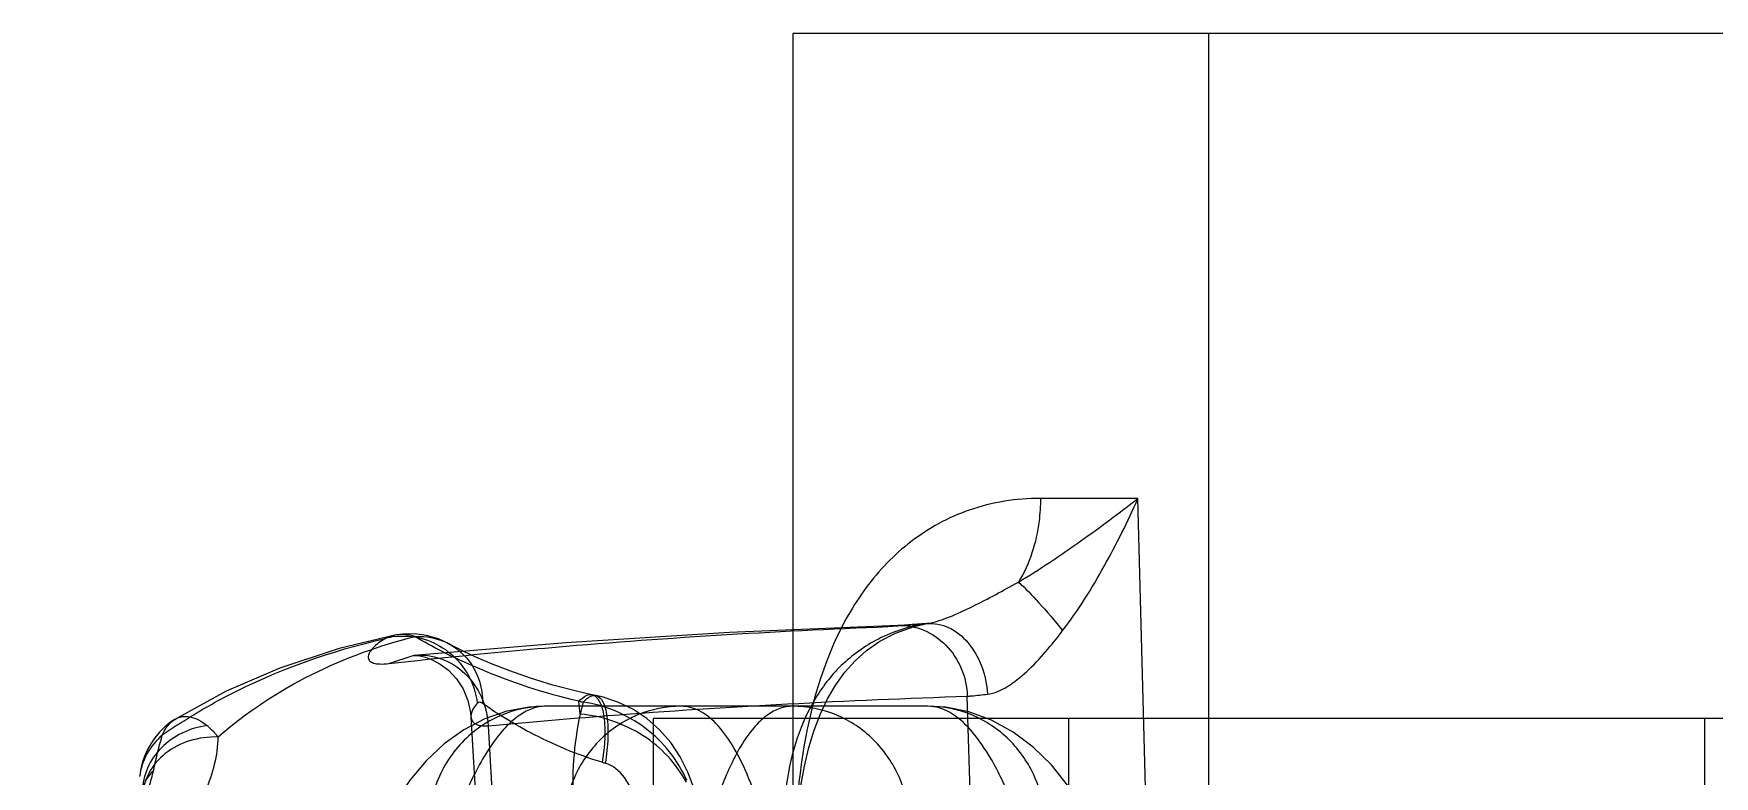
# Model space of a CAD drawing. Header units: millimetres. Extents: x 28656 to 29764, y -21384 to -20601.
# Drawn here: x 29196.02 to 29203.04, y -21143.97 to -21140.87 of the extents above; entities that cross this region are included whole.
import ezdxf

# ---------------------------------------------------------------- set-up
doc = ezdxf.new("R2010")
doc.units = ezdxf.units.MM
doc.header["$LTSCALE"] = 8
doc.layers.add('Cav-cor', color=30, linetype='Continuous')
doc.layers.add('dim', color=3, linetype='Continuous', lineweight=15)

# ---------------------------------------------------------------- blocks, each defined once
blk = doc.blocks.new('20160903.083224')
at = {"layer": 'Cav-cor', "color": 241}
for p, q in [((-24.9954, 14.1027), (-24.9954, 7.4386)), ((-18.8756, 14.1027), (-24.9953, 14.1027)), ((-23.2614, 14.1027), (-23.2614, 4.1067)), ((-23.5553, 12.1647), (-23.9622, 12.1647)), ((-23.4456, 7.9317), (-23.5553, 12.1647)), ((-24.5359, 11.634), (-24.4513, 11.641)), ((-24.4884, 11.6305), (-24.4292, 11.6438)), ((-24.4513, 11.641), (-24.4359, 11.6429)), ((-24.4513, 11.641), (-24.436, 11.6427)), ((-24.4351, 11.643), (-24.4358, 11.6429)), ((-24.4293, 11.6438), (-24.4351, 11.643)), ((-24.4299, 11.6437), (-24.4295, 11.6437)), ((-26.656, 11.5936), (-26.6943, 11.5806)), ((-24.5986, 11.63), (-24.5569, 11.6348)), ((-24.5986, 11.63), (-24.5359, 11.634)), ((-24.5665, 11.603), (-24.4884, 11.6305)), ((-26.681, 11.4757), (-26.5744, 11.5102)), ((-26.4268, 11.5566), (-26.4265, 11.5563)), ((-26.681, 11.4757), (-26.5737, 11.4876)), ((-26.5737, 11.4876), (-26.5721, 11.4878)), ((-26.5721, 11.4878), (-26.5063, 11.4948)), ((-24.4307, 11.2977), (-26.0266, 11.2977)), ((-25.8697, 11.3146), (-25.8821, 11.2648)), ((-25.8176, 11.3428), (-25.8329, 11.3458)), ((-24.1635, 7.9139), (-24.2673, 11.3396)), ((-26.3379, 11.2533), (-26.1479, 7.9029)), ((-25.5774, 11.2467), (-25.5774, 6.0957)), ((-19.4574, 11.2467), (-25.5773, 11.2467)), ((-23.8434, 3.4947), (-23.8434, 11.2467)), ((-21.1914, 3.4947), (-21.1914, 11.2467)), ((-26.266, 11.2162), (-26.0788, 7.9139))]:
    blk.add_line(p, q, dxfattribs=at)
for points in [[(-24.4359, 11.6429), (-24.4968, 11.6383), (-24.5297, 11.6361), (-24.5533, 11.6349), (-24.5569, 11.6348)], [(-26.656, 11.5936), (-26.8879, 11.5385), (-27.1355, 11.4572), (-27.3585, 11.361), (-27.5733, 11.2429)], [(-26.4265, 11.5563), (-26.4739, 11.5783), (-26.5233, 11.5927), (-26.5737, 11.5994), (-26.6236, 11.5984), (-26.6559, 11.5936)], [(-24.5569, 11.6348), (-25.2596, 11.6051), (-25.9415, 11.5627), (-26.5761, 11.51)], [(-24.9955, 10.2837), (-24.9953, 10.3866), (-24.9944, 10.49), (-24.9925, 10.5922), (-24.9889, 10.6916), (-24.9828, 10.7877), (-24.9741, 10.8793), (-24.9623, 10.9663), (-24.9472, 11.0483), (-24.9285, 11.1257), (-24.9063, 11.1984), (-24.8802, 11.2662), (-24.8503, 11.329), (-24.8165, 11.3867), (-24.7785, 11.4395), (-24.7358, 11.4874), (-24.6873, 11.5308), (-24.6318, 11.5694), (-24.5665, 11.603)], [(-26.5761, 11.51), (-26.576, 11.51), (-26.5673, 11.5096), (-26.551, 11.5074), (-26.528, 11.5019), (-26.4995, 11.4913), (-26.4667, 11.4738), (-26.4319, 11.4477), (-26.3987, 11.4127), (-26.3707, 11.3701), (-26.3505, 11.3221), (-26.3396, 11.272), (-26.3379, 11.2534)], [(-25.833, 11.3459), (-25.8982, 11.3603), (-25.9965, 11.3861), (-26.0902, 11.415), (-26.1763, 11.4452), (-26.2528, 11.4752), (-26.3178, 11.5031), (-26.3703, 11.5275), (-26.4096, 11.5473), (-26.4268, 11.5566)], [(-26.027, 11.2977), (-26.0953, 11.2939), (-26.1878, 11.2767), (-26.2795, 11.245), (-26.3677, 11.1992), (-26.4497, 11.1405), (-26.5243, 11.0708), (-26.5917, 10.9911), (-26.6527, 10.9017), (-26.7086, 10.802), (-26.7607, 10.6901), (-26.8101, 10.5628), (-26.8571, 10.4174), (-26.9009, 10.2542), (-26.9398, 10.0766), (-26.9728, 9.89), (-26.9991, 9.7006), (-27.0186, 9.5154), (-27.0297, 9.3708)], [(-25.4329, 11.0226), (-25.4649, 11.0873), (-25.5047, 11.1468), (-25.5516, 11.2001), (-25.6046, 11.2464), (-25.6628, 11.2849), (-25.7249, 11.3151), (-25.7899, 11.3365), (-25.8176, 11.3428)], [(-23.4213, 9.2577), (-23.4297, 9.4029), (-23.4465, 9.5966), (-23.4705, 9.7958), (-23.5018, 9.9932), (-23.5396, 10.1818), (-23.5827, 10.3559), (-23.6295, 10.5114), (-23.679, 10.6474), (-23.7313, 10.7669), (-23.7874, 10.873), (-23.8487, 10.968), (-23.9164, 11.0528), (-23.992, 11.1274), (-24.0755, 11.1903), (-24.166, 11.2399), (-24.2609, 11.2744), (-24.3569, 11.2934), (-24.4304, 11.2977)], [(-27.5732, 11.2429), (-27.5894, 11.2322), (-27.615, 11.2119), (-27.6376, 11.1898), (-27.6573, 11.1663), (-27.674, 11.1417), (-27.6876, 11.117), (-27.6983, 11.0929), (-27.7064, 11.07), (-27.7122, 11.0487), (-27.7165, 11.0285), (-27.7197, 11.0084), (-27.7201, 11.0054)], [(-25.0658, 10.2557), (-25.1503, 10.3939), (-25.2513, 10.5832), (-25.346, 10.7932), (-25.4329, 11.0226)]]:
    blk.add_lwpolyline(points, dxfattribs=at)
for centre, radius, start, end in [((-24.472, 11.885), 0.245, 278.4567, 279.96227), ((-26.6212, 11.309), 0.2813, 97.22133, 105.06709), ((-31.9896, 10.6952), 6.134, 5.32855, 5.83265), ((-25.4172, 13.3717), 2.1063, 257.10081, 257.59382), ((-26.3125, 9.3121), 2.2806, 123.15162, 125.15816), ((-26.0169, 10.8061), 0.4941, 125.89916, 130.39535), ((-27.4731, 10.8431), 0.2657, 135.3792, 147.19097), ((-25.4056, 12.3663), 1.3578, 253.53644, 254.10631)]:
    blk.add_arc(centre, radius, start, end, dxfattribs=at)
for points, knots in [([(-23.9622, 12.1647), (-24.0626, 12.1648), (-24.2571, 12.134), (-24.5088, 11.9969), (-24.6995, 11.7977), (-24.8861, 11.4659), (-24.9719, 11.0642), (-24.9959, 10.6204), (-24.9955, 10.3729), (-24.9954, 10.2402)], [0, 0, 0, 0, 0.122815, 0.235467, 0.344684, 0.455716, 0.697439, 0.837743, 1, 1, 1, 1]), ([(-23.9622, 12.1647), (-23.9622, 12.1329), (-23.9698, 12.0122), (-24.0066, 11.8915), (-24.0537, 11.8157)], [0, 0, 0, 0, 0.262954, 1, 1, 1, 1]), ([(-24.0537, 11.8157), (-23.9645, 11.8694), (-23.796, 11.9827), (-23.6333, 12.104), (-23.5553, 12.1647)], [0, 0, 0, 0, 0.512997, 1, 1, 1, 1]), ([(-23.8696, 11.613), (-23.8048, 11.6978), (-23.6918, 11.8783), (-23.5981, 12.0686), (-23.5553, 12.1647)], [0, 0, 0, 0, 0.503755, 1, 1, 1, 1]), ([(-24.4293, 11.6438), (-24.3994, 11.6491), (-24.3366, 11.6706), (-24.2116, 11.729), (-24.1172, 11.781), (-24.0537, 11.8156)], [0, 0, 0, 0, 0.220136, 0.476446, 1, 1, 1, 1]), ([(-24.0538, 11.8157), (-24.0241, 11.7894), (-23.9613, 11.7228), (-23.9021, 11.6533), (-23.8696, 11.613)], [0, 0, 0, 0, 0.433722, 1, 1, 1, 1]), ([(-24.4513, 11.641), (-24.5203, 11.628), (-24.6488, 11.5845), (-24.8064, 11.4669), (-24.9182, 11.3161), (-24.9911, 11.1407), (-25.0314, 10.9424), (-25.0443, 10.7153), (-25.0342, 10.4403), (-25.0251, 10.2389), (-25.0252, 10.1247)], [0, 0, 0, 0, 0.117587, 0.223176, 0.324705, 0.428355, 0.539033, 0.66227, 0.808624, 1, 1, 1, 1]), ([(-24.4358, 11.6429), (-24.4052, 11.6451), (-24.3386, 11.6316), (-24.2575, 11.5646), (-24.2018, 11.4658), (-24.1858, 11.3883), (-24.1835, 11.3484)], [0, 0, 0, 0, 0.216191, 0.453629, 0.718312, 1, 1, 1, 1]), ([(-27.5597, 11.2215), (-27.4937, 11.2646), (-27.2227, 11.4226), (-26.923, 11.5289), (-26.6943, 11.5806)], [0, 0, 0, 0, 0.251846, 1, 1, 1, 1]), ([(-27.3935, 11.1695), (-27.2753, 11.273), (-27.0132, 11.4451), (-26.7196, 11.5513), (-26.5717, 11.5882)], [0, 0, 0, 0, 0.507456, 1, 1, 1, 1]), ([(-26.6943, 11.5806), (-26.714, 11.5691), (-26.7398, 11.5509), (-26.762, 11.5214), (-26.7685, 11.5024), (-26.7615, 11.4848), (-26.7421, 11.4758), (-26.7147, 11.473), (-26.6933, 11.4743), (-26.681, 11.4757)], [0, 0, 0, 0, 0.327843, 0.443971, 0.530618, 0.603116, 0.692519, 0.822175, 1, 1, 1, 1]), ([(-26.6566, 11.5881), (-26.62, 11.5927), (-26.5438, 11.5879), (-26.4749, 11.5554), (-26.4444, 11.5338)], [0, 0, 0, 0, 0.49595, 1, 1, 1, 1]), ([(-26.5717, 11.5882), (-26.5788, 11.5904), (-26.6062, 11.5973), (-26.6355, 11.5977), (-26.6559, 11.5936)], [0, 0, 0, 0, 0.262565, 1, 1, 1, 1]), ([(-26.5717, 11.5882), (-26.5591, 11.589), (-26.5092, 11.589), (-26.4594, 11.5746), (-26.4268, 11.5566)], [0, 0, 0, 0, 0.253264, 1, 1, 1, 1]), ([(-25.8874, 11.3185), (-26.031, 11.3513), (-26.2257, 11.4162), (-26.4488, 11.5195), (-26.5357, 11.5664), (-26.5717, 11.5882)], [0, 0, 0, 0, 0.599047, 0.829051, 1, 1, 1, 1]), ([(-26.5063, 11.4948), (-26.3476, 11.5115), (-25.713, 11.5724), (-25.0763, 11.6114), (-24.5986, 11.63)], [0, 0, 0, 0, 0.250214, 1, 1, 1, 1]), ([(-24.5569, 11.6347), (-24.5204, 11.6359), (-24.4452, 11.622), (-24.3503, 11.5563), (-24.2857, 11.4574), (-24.2687, 11.3791), (-24.2673, 11.3396)], [0, 0, 0, 0, 0.239981, 0.48564, 0.739955, 1, 1, 1, 1]), ([(-24.1835, 11.3484), (-24.1546, 11.3517), (-24.0942, 11.3788), (-23.9863, 11.4671), (-23.9156, 11.553), (-23.8696, 11.613)], [0, 0, 0, 0, 0.208832, 0.457987, 1, 1, 1, 1]), ([(-26.5744, 11.5102), (-26.5369, 11.5137), (-26.4581, 11.5034), (-26.3569, 11.4392), (-26.287, 11.3383), (-26.268, 11.2571), (-26.266, 11.2162)], [0, 0, 0, 0, 0.239341, 0.485221, 0.739839, 1, 1, 1, 1]), ([(-26.4444, 11.5338), (-26.408, 11.5081), (-26.3458, 11.4407), (-26.3165, 11.3537), (-26.3115, 11.3096)], [0, 0, 0, 0, 0.500923, 1, 1, 1, 1]), ([(-26.4265, 11.5563), (-26.3847, 11.5331), (-26.3119, 11.4594), (-26.2888, 11.3594), (-26.2891, 11.3096)], [0, 0, 0, 0, 0.48983, 1, 1, 1, 1]), ([(-26.0266, 11.2977), (-26.0447, 11.2977), (-26.0832, 11.2907), (-26.1383, 11.2613), (-26.192, 11.2141), (-26.2674, 11.1218), (-26.3541, 10.9619), (-26.444, 10.7238), (-26.5226, 10.4341), (-26.6115, 9.9776), (-26.6481, 9.6145), (-26.6612, 9.3645)], [0, 0, 0, 0, 0.025633, 0.054132, 0.08727, 0.126066, 0.222128, 0.342754, 0.485395, 0.645956, 1, 1, 1, 1]), ([(-26.3115, 11.3096), (-26.3159, 11.3051), (-26.3293, 11.2892), (-26.3387, 11.268), (-26.3379, 11.2534)], [0, 0, 0, 0, 0.299988, 1, 1, 1, 1]), ([(-26.2891, 11.3096), (-26.2927, 11.3122), (-26.3007, 11.3165), (-26.3089, 11.3123), (-26.3115, 11.3096)], [0, 0, 0, 0, 0.540569, 1, 1, 1, 1]), ([(-26.027, 11.2977), (-26.0764, 11.2977), (-26.1763, 11.2817), (-26.2662, 11.2356), (-26.3066, 11.2063)], [0, 0, 0, 0, 0.497976, 1, 1, 1, 1]), ([(-25.7904, 11.0642), (-25.8943, 11.095), (-26.0358, 11.1548), (-26.1972, 11.247), (-26.262, 11.2897), (-26.2891, 11.3096)], [0, 0, 0, 0, 0.583005, 0.819089, 1, 1, 1, 1]), ([(-26.266, 11.2162), (-26.0998, 11.2318), (-25.4345, 11.2883), (-24.7676, 11.3233), (-24.2673, 11.3396)], [0, 0, 0, 0, 0.250155, 1, 1, 1, 1]), ([(-25.4612, 11.2977), (-25.523, 11.2977), (-25.6484, 11.2726), (-25.8079, 11.1656), (-25.9176, 11.0056), (-25.9476, 10.8783), (-25.9508, 10.8144)], [0, 0, 0, 0, 0.245567, 0.493688, 0.745468, 1, 1, 1, 1]), ([(-25.8874, 11.3185), (-25.8829, 11.3234), (-25.8686, 11.3377), (-25.8468, 11.3487), (-25.833, 11.3459)], [0, 0, 0, 0, 0.317815, 1, 1, 1, 1]), ([(-25.8697, 11.3146), (-25.8654, 11.3195), (-25.852, 11.3338), (-25.831, 11.3454), (-25.8176, 11.3428)], [0, 0, 0, 0, 0.322016, 1, 1, 1, 1]), ([(-25.4368, 10.9876), (-25.4743, 11.073), (-25.5966, 11.2259), (-25.7772, 11.3016), (-25.8697, 11.3146)], [0, 0, 0, 0, 0.499589, 1, 1, 1, 1]), ([(-25.833, 11.3459), (-25.8307, 11.3454), (-25.8212, 11.3423), (-25.8134, 11.3351), (-25.8088, 11.329)], [0, 0, 0, 0, 0.230812, 1, 1, 1, 1]), ([(-25.8176, 11.3428), (-25.8048, 11.3402), (-25.7878, 11.3201), (-25.7768, 11.2881), (-25.7667, 11.2374), (-25.7652, 11.1602), (-25.7719, 11.0953), (-25.7775, 11.0604)], [0, 0, 0, 0, 0.130793, 0.227075, 0.346268, 0.645655, 1, 1, 1, 1]), ([(-25.8088, 11.329), (-25.7997, 11.3171), (-25.7868, 11.2826), (-25.7751, 11.1934), (-25.7817, 11.1177), (-25.7904, 11.0642)], [0, 0, 0, 0, 0.166815, 0.397393, 1, 1, 1, 1]), ([(-24.9961, 11.2977), (-25.014, 11.2977), (-25.0517, 11.2909), (-25.1048, 11.2614), (-25.1552, 11.2141), (-25.2238, 11.1215), (-25.2985, 10.9611), (-25.3703, 10.723), (-25.4269, 10.4333), (-25.4664, 10.1022), (-25.4869, 9.7412), (-25.4875, 9.4918), (-25.4846, 9.3645)], [0, 0, 0, 0, 0.025709, 0.053773, 0.086193, 0.124174, 0.21873, 0.338405, 0.48085, 0.642052, 0.817016, 1, 1, 1, 1]), ([(-25.0088, 10.2435), (-25.0255, 10.3898), (-25.0579, 10.5979), (-25.1252, 10.8539), (-25.18, 11.0076), (-25.2409, 11.1312), (-25.3074, 11.2232), (-25.3801, 11.2828), (-25.4358, 11.2977), (-25.4612, 11.2977)], [0, 0, 0, 0, 0.365704, 0.521609, 0.656853, 0.770447, 0.862818, 0.936906, 1, 1, 1, 1]), ([(-24.5065, 10.8144), (-24.5097, 10.8783), (-24.5396, 11.0056), (-24.6494, 11.1656), (-24.8088, 11.2726), (-24.9343, 11.2977), (-24.9961, 11.2977)], [0, 0, 0, 0, 0.254532, 0.506312, 0.754433, 1, 1, 1, 1]), ([(-23.8427, 9.8889), (-23.8553, 9.9877), (-23.884, 10.1781), (-23.9394, 10.4492), (-24.0046, 10.6914), (-24.0779, 10.8988), (-24.1573, 11.067), (-24.2417, 11.1925), (-24.3305, 11.275), (-24.3999, 11.2977), (-24.4307, 11.2977)], [0, 0, 0, 0, 0.18746, 0.362151, 0.52033, 0.658875, 0.775536, 0.869421, 0.942087, 1, 1, 1, 1]), ([(-23.9411, 10.8144), (-23.9443, 10.8783), (-23.9742, 11.0055), (-24.0839, 11.1655), (-24.2433, 11.2725), (-24.3687, 11.2977), (-24.4304, 11.2977)], [0, 0, 0, 0, 0.25453, 0.50631, 0.754432, 1, 1, 1, 1]), ([(-24.2673, 11.3396), (-24.2615, 11.3399), (-24.2335, 11.3422), (-24.2057, 11.3458), (-24.1835, 11.3484)], [0, 0, 0, 0, 0.203985, 1, 1, 1, 1]), ([(-27.6259, 11.1767), (-27.6225, 11.1842), (-27.6096, 11.2093), (-27.5904, 11.2323), (-27.5733, 11.2429)], [0, 0, 0, 0, 0.28897, 1, 1, 1, 1]), ([(-27.5732, 11.2429), (-27.564, 11.2486), (-27.5429, 11.2568), (-27.5078, 11.2552), (-27.4721, 11.2412), (-27.4499, 11.2258), (-27.4387, 11.2168)], [0, 0, 0, 0, 0.223568, 0.449792, 0.703777, 1, 1, 1, 1]), ([(-26.3379, 11.2533), (-26.3375, 11.2474), (-26.334, 11.2351), (-26.3182, 11.2216), (-26.2943, 11.2155), (-26.2762, 11.2155), (-26.266, 11.2162)], [0, 0, 0, 0, 0.197028, 0.40274, 0.660909, 1, 1, 1, 1]), ([(-25.8821, 11.2648), (-25.9108, 11.1388), (-25.9266, 10.8389), (-25.8745, 10.545), (-25.8304, 10.384)], [0, 0, 0, 0, 0.43628, 1, 1, 1, 1]), ([(-25.4394, 10.9806), (-25.4803, 11.0591), (-25.6116, 11.1965), (-25.7902, 11.2564), (-25.8821, 11.2649)], [0, 0, 0, 0, 0.489607, 1, 1, 1, 1]), ([(-27.3935, 11.1695), (-27.3946, 11.0928), (-27.4416, 10.9247), (-27.557, 10.7332), (-27.6894, 10.5808), (-27.8178, 10.4715), (-27.9759, 10.3848), (-28.0994, 10.3612), (-28.1623, 10.3612)], [0, 0, 0, 0, 0.191445, 0.423817, 0.554399, 0.693996, 0.842833, 1, 1, 1, 1]), ([(-27.6259, 11.1767), (-27.6513, 11.155), (-27.6947, 11.1027), (-27.7159, 11.0379), (-27.7201, 11.0054)], [0, 0, 0, 0, 0.504467, 1, 1, 1, 1]), ([(-27.4387, 11.2168), (-27.4745, 11.2123), (-27.5446, 11.1917), (-27.6328, 11.1298), (-27.6924, 11.0435), (-27.708, 10.976), (-27.7088, 10.943)], [0, 0, 0, 0, 0.260504, 0.515588, 0.761756, 1, 1, 1, 1]), ([(-27.3935, 11.1695), (-27.4333, 11.1707), (-27.5123, 11.1603), (-27.6156, 11.1074), (-27.6883, 11.0236), (-27.7073, 10.9534), (-27.7081, 10.9194)], [0, 0, 0, 0, 0.269404, 0.527966, 0.770092, 1, 1, 1, 1]), ([(-27.6622, 11.0297), (-27.6594, 11.0429), (-27.6483, 11.0921), (-27.6358, 11.141), (-27.6258, 11.1766)], [0, 0, 0, 0, 0.267142, 1, 1, 1, 1]), ([(-27.4387, 11.2168), (-27.4346, 11.2136), (-27.4182, 11.1992), (-27.4037, 11.1827), (-27.3935, 11.1695)], [0, 0, 0, 0, 0.236691, 1, 1, 1, 1]), ([(-26.3371, 11.1824), (-26.3898, 11.1376), (-26.4775, 11.0236), (-26.5126, 10.8844), (-26.5162, 10.8144)], [0, 0, 0, 0, 0.496768, 1, 1, 1, 1]), ([(-27.6874, 10.9379), (-27.6849, 10.9463), (-27.6757, 10.9767), (-27.6671, 11.0072), (-27.6622, 11.0297)], [0, 0, 0, 0, 0.274595, 1, 1, 1, 1]), ([(-25.6539, 10.9075), (-25.6627, 10.9406), (-25.6897, 11.0037), (-25.7455, 11.0513), (-25.7775, 11.0604)], [0, 0, 0, 0, 0.507542, 1, 1, 1, 1])]:
    blk.add_open_spline(points, degree=3, knots=knots, dxfattribs=at)

msp = doc.modelspace()

# ---------------------------------------------------------------- block references
at = {"layer": 'dim'}
msp.add_blockref('20160903.083224', (29224.1868, -21154.9766), dxfattribs=at)

doc.saveas('drawing.dxf')
